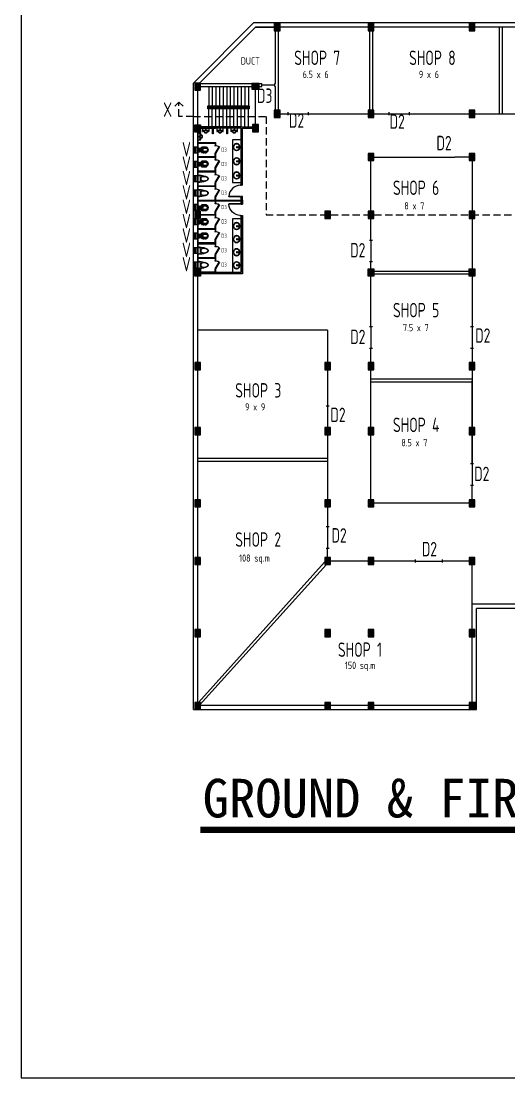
# Model space of a CAD drawing. Header units: millimetres. Extents: x 0 to 371, y 0 to 131.
# Drawn here: x 0 to 33.8, y 0 to 73.2 of the extents above; entities that cross this region are included whole.
import ezdxf

# ---------------------------------------------------------------- set-up
doc = ezdxf.new("R2010")
doc.units = ezdxf.units.MM
doc.linetypes.add('DASHDOT2', pattern=[0.5, 0.25, -0.125, 0, -0.125])
doc.linetypes.add('DASHED2', pattern=[0.375, 0.25, -0.125])
for name, color, linetype in [('COL_FILL', 8, 'Continuous'), ('COLUMN', 7, 'Continuous'), ('DOORS', 2, 'Continuous'), ('SANITARY', 151, 'Continuous'), ('STAIR', 2, 'Continuous'), ('WALL', 7, 'Continuous'), ('WINDOW', 2, 'Continuous'), ('YQ_TITLE', 6, 'Continuous')]:
    doc.layers.add(name, color=color, linetype=linetype)
doc.styles.add('YQ_DIM', font='SUPEROS.SHX', dxfattribs={"width": 0.8, "bigfont": 'HZDX.SHX'})
doc.styles.add('YQ_TEXT', font='SUPEROS.SHX', dxfattribs={"width": 0.8, "bigfont": 'HZDX.SHX'})
doc.styles.add('YQ_TITLE', font='')
doc.styles.get('YQ_TITLE').set_extended_font_data('SimHei')

# ---------------------------------------------------------------- blocks, each defined once
blk = doc.blocks.new('yq_matong_01')
for p, q in [((0, 201), (0, -201)), ((20, 221), (139, 221)), ((216, 91), (238, 91)), ((216, 61), (238, 61)), ((223, 61), (223, -61)), ((238, 104), (238, -104)), ((252, 138), (252, 114)), ((20, -221), (139, -221)), ((97, -221), (97, -226)), ((97, -226), (132, -226)), ((132, -221), (132, -226)), ((216, -61), (238, -61)), ((216, -91), (238, -91)), ((252, -114), (252, -138))]:
    blk.add_line(p, q)
for centre, radius, start, end in [((55, 202), 54.8, 117.32201, 181.89921), ((20, 201), 20, 90, 180), ((64, -1165), 1417, 71.40679, 91.38565), ((139, 201), 20, 2.30634, 90), ((217, 161), 83.2, 95.49628, 139.93242), ((-4840, 0), 5003, 357.69366, 2.30634), ((216, 76), 15, 90, 270), ((357, -47), 193, 123.27785, 128.13838), ((407, -123), 283, 105.20877, 123.27785), ((407, -123), 303, 105.20877, 120.56985), ((439, -242), 427, 74.79123, 105.20877), ((439, -242), 407, 74.79123, 105.20877), ((471, -123), 283, 56.72215, 74.79123), ((471, -123), 303, 56.72215, 74.79123), ((521, -47), 193, 32.25649, 56.72215), ((521, -47), 213, 32.25649, 56.72215), ((596, 0), 104, 360, 32.25649), ((596, 0), 124, 360, 32.25649), ((51, -204), 51.4, 175.68696, 245.09182), ((20, -201), 20, 180, 270), ((64, 1165), 1417, 268.61435, 271.20362), ((157, -247), 63.1, 159.68336, 188.49388), ((114, -226), 37, 237.52867, 304.27722), ((72, -247), 63.1, 352.09441, 20.31664), ((64, 1165), 1417, 272.89667, 288.59321), ((139, -201), 20, 270, 357.69366), ((217, -161), 83.2, 220.06758, 264.50372), ((216, -76), 15, 90, 270), ((357, 47), 193, 231.86162, 236.72215), ((407, 123), 283, 236.72215, 254.79123), ((407, 123), 303, 239.43015, 254.79123), ((439, 242), 427, 254.79123, 285.20877), ((439, 242), 407, 254.79123, 285.20877), ((471, 123), 283, 285.20877, 303.27785), ((471, 123), 303, 285.20877, 303.27785), ((521, 47), 193, 303.27785, 327.74351), ((521, 47), 213, 303.27785, 327.74351), ((596, 0), 104, 327.74351, 360), ((596, 0), 124, 327.74351, 360)]:
    blk.add_arc(centre, radius, start, end)
blk = doc.blocks.new('yq_ctool_01')
blk.add_lwpolyline([(516, 177, 0.087396), (30, 251, 0.289473), (0, 201), (0, -201, 0.312446), (30, -251, 0.011298), (94, -251, 0.022445), (94, -257, 0.29977), (135, -256, 0.02582), (135, -250, 0.068596), (516, -177, 0.021224), (551, -169, 0.079005), (638, -130, 0.107159), (701, -66, 0.141682), (720, 0, 0.141682), (701, 66, 0.107159), (638, 130, 0.079005), (551, 169, 0.021224)], format="xyb", close=True)
blk.add_blockref('yq_matong_01', (0, 0))
blk = doc.blocks.new('yq_wcdoor_01')
for p, q in [((-0.43, 0.03), (-0.5, 0.03)), ((-0.45, 0), (-0.43, 0)), ((-0.45, -0.03), (-0.45, 0)), ((-0.43, 0), (-0.43, 0.03)), ((0.43, 0), (0.43, 0.03)), ((0.43, 0.03), (0.5, 0.03)), ((0.43, 0), (0.45, 0)), ((0.45, -0.03), (0.45, 0)), ((-0.45, -0.03), (-0.5, -0.03)), ((-0.43, 0), (-0.45, -0.03)), ((0.33, -0.48), (-0.45, -0.03)), ((-0.43, 0), (0.34, -0.45)), ((0.33, -0.48), (0.34, -0.45)), ((0.5, -0.03), (0.45, -0.03))]:
    blk.add_line(p, q)
blk.add_lwpolyline([(0.34, -0.45, 0.121959), (0.45, -0.03)], format="xyb")
blk = doc.blocks.new('DR_D01')
for p, q in [((-0.45, 0.93), (-0.42, 0.93)), ((-0.45, 0.03), (-0.45, 0.93)), ((-0.42, 0.03), (-0.42, 0.93)), ((-0.5, 0.03), (-0.42, 0.03)), ((-0.5, 0.03), (-0.5, -0.03)), ((-0.45, 0.03), (-0.45, 0)), ((-0.45, 0), (-0.435, 0)), ((-0.435, 0), (-0.435, -0.03)), ((0.435, 0), (0.435, -0.03)), ((0.45, 0), (0.435, 0)), ((0.45, 0.03), (0.45, 0)), ((0.5, 0.03), (0.45, 0.03)), ((0.5, -0.03), (0.5, 0.03)), ((-0.435, -0.03), (-0.5, -0.03)), ((0.435, -0.03), (0.5, -0.03))]:
    blk.add_line(p, q)
blk.add_arc((-0.46, 0.021), 0.91, 0.59152, 87.46644)
blk = doc.blocks.new('yq_urinal_01')
blk.add_lwpolyline([(325, -67), (247, -119), (202, -154, 0.464791), (204, -185), (210, -185, -0.414214), (220, -195), (220, -215, -0.414214), (210, -225), (0, -225), (0, 225), (210, 225, -0.414214), (220, 215), (220, 195, -0.414214), (210, 185), (204, 185, 0.464791), (202, 154), (247, 119), (325, 67, -0.253068), (330, 59), (330, 0), (330, -59)], format="xyb", close=True)
for points in [[(0, 10), (59, 10)], [(45, 0), (103, 0)], [(74, -22), (74, 22)], [(89, 10), (110, 10)], [(110, -10), (110, 10)], [(110, 4), (117, 4)], [(117, 10), (121, 10)], [(117, 4), (117, 10)], [(121, -10), (121, 10)], [(150, -165), (150, 165)], [(170, 185), (204, 185)], [(0, -10), (59, -10)], [(89, -10), (110, -10)], [(110, -4), (117, -4)], [(117, -4), (117, -10)], [(117, -10), (121, -10)], [(170, -185), (204, -185)]]:
    blk.add_lwpolyline(points)
for points in [[(170, 185, 0.414214), (150, 165, 0.414214)], [(150, -126), (263, -62), (302, -55, 0.357383), (310, -45), (310, 0), (310, 45, 0.357383), (302, 55), (263, 62), (150, 126)], [(150, -25, 0.623567), (150, 25, 0.623567)], [(150, -13, 0.433978), (150, 13, 0.433978)], [(150, -165, 0.414214), (170, -185, 0.414214)]]:
    blk.add_lwpolyline(points, format="xyb")
for radius in [18.3, 7.07]:
    blk.add_circle((74, 0), radius)
blk = doc.blocks.new('yq_sink_01')
for p, q in [((183, 24), (20, 24)), ((20, 24), (20, -24)), ((183, 24), (183, -24)), ((183, -24), (20, -24))]:
    blk.add_line(p, q)
at = {"linetype": 'DASHDOT2'}
for p, q in [((131, 97), (26, 97)), ((69, 24), (69, 158)), ((236, 48), (236, -48)), ((278, 0), (26, 0)), ((131, -97), (26, -97)), ((69, -24), (69, -158))]:
    blk.add_line(p, q, dxfattribs=at)
for centre, radius in [((69, 95), 33.5), ((69, 95), 23.9), ((236, 1), 23.9), ((69, -95), 33.5), ((69, -95), 23.9)]:
    blk.add_circle(centre, radius)
for centre, radius, start, end in [((366, 1), 326, 167.86118, 192.49263), ((312, 19), 269, 140.95411, 156.02098), ((366, 1), 296, 168.09162, 192.40027), ((312, 19), 239, 140.95411, 155.66772), ((277, 47), 224, 117.05223, 140.95411), ((277, 47), 195, 117.05223, 140.95411), ((255, 91), 176, 62.94777, 117.05223), ((255, 91), 146, 62.94777, 117.05223), ((233, 47), 195, 39.04589, 62.94777), ((233, 47), 224, 39.04589, 62.94777), ((199, 19), 239, 18.57097, 39.04589), ((199, 19), 269, 18.57097, 39.04589), ((145, 1), 296, 0, 18.57097), ((145, 1), 296, 341.42903, 360), ((145, 1), 326, 360, 18.57097), ((145, 1), 326, 341.42903, 360), ((312, -17), 269, 204.55072, 219.04589), ((312, -17), 239, 204.73595, 219.04589), ((277, -45), 224, 219.04589, 242.94777), ((277, -45), 195, 219.04589, 242.94777), ((255, -88), 176, 242.94777, 297.05223), ((255, -88), 146, 242.94777, 297.05223), ((233, -45), 195, 297.05223, 320.95411), ((233, -45), 224, 297.05223, 320.95411), ((199, -17), 239, 320.95411, 341.42903), ((199, -17), 269, 320.95411, 341.42903)]:
    blk.add_arc(centre, radius, start, end)
blk = doc.blocks.new('squat-02')
at = {"linetype": 'Continuous'}
for p, q in [((45, 16), (41, 13)), ((41, 13), (41, -11)), ((48, 16), (45, 16)), ((48, -15), (48, 16)), ((74, 11), (48, 11)), ((185, 11), (111, 11)), ((45, -15), (41, -11)), ((48, -15), (45, -15)), ((74, -10), (48, -10)), ((86, -24), (81, -115)), ((100, -24), (105, -115)), ((185, -10), (111, -10))]:
    blk.add_line(p, q, dxfattribs=at)
for p, q in [((48, 11), (43, 11)), ((65, 119), (65, 165)), ((119, 119), (119, 165)), ((352, -44), (352, 45)), ((48, -10), (43, -10)), ((394, -1), (310, -1))]:
    blk.add_line(p, q)
for points in [[(60, 135), (60, 149), (0, 149), (0, 135)], [(100, 25), (100, 119), (84, 119), (84, 25)], [(202, -39), (202, 40), (185, 40), (185, -39)]]:
    blk.add_lwpolyline(points, close=True, dxfattribs=at)
for points in [[(124, 124), (124, 160, 0.414214), (119, 165), (65, 165, 0.414214), (60, 160), (60, 124, 0.414214), (65, 119), (119, 119, 0.414214)], [(595, -212, -0.060317), (658, -138, 0.237937), (728, 1, 0.237937), (657, 140, -0.060317), (595, 214, 0.252396), (591, 216), (321, 216, 0.25049), (317, 214, -0.174085), (206, 131, 0.330997), (202, 126), (202, -125, 0.330997), (206, -130, -0.174085), (317, -212, 0.309789), (322, -214), (591, -214)], [(552, 119), (323, 119, 0.414239), (258, 54), (258, -52, 0.414256), (323, -117), (558, -117, 0.999885)]]:
    blk.add_lwpolyline(points, format="xyb", close=True, dxfattribs=at)
for points in [[(106, 18), (106, 25), (80, 25), (80, 18)], [(106, -16), (106, -24), (80, -24), (80, -17)]]:
    blk.add_lwpolyline(points, dxfattribs=at)
for points in [[(398, 203), (398, 132, -0.414214), (393, 127), (393, 127, -0.414214), (388, 132), (388, 203, -0.414214), (393, 208), (393, 208, -0.414214)], [(388, 203, -0.414214), (393, 208), (393, 208, -0.414214), (398, 203), (398, 132, -0.414214), (393, 127), (393, 127, -0.414214), (388, 132)], [(418, 203), (418, 132, -0.414214), (413, 127), (413, 127, -0.414214), (408, 132), (408, 203, -0.414214), (413, 208), (413, 208, -0.414214)], [(438, 203), (438, 132, -0.414214), (433, 127), (433, 127, -0.414214), (428, 132), (428, 203, -0.414214), (433, 208), (433, 208, -0.414214)], [(458, 203), (458, 132, -0.414214), (453, 127), (453, 127, -0.414214), (448, 132), (448, 203, -0.414214), (453, 208), (453, 208, -0.414214)], [(478, 203), (478, 132, -0.414214), (473, 127), (473, 127, -0.414214), (468, 132), (468, 203, -0.414214), (473, 208), (473, 208, -0.414214)], [(498, 203), (498, 132, -0.414214), (493, 127), (493, 127, -0.414214), (488, 132), (488, 203, -0.414214), (493, 208), (493, 208, -0.414214)], [(518, 203), (518, 132, -0.414214), (513, 127), (513, 127, -0.414214), (508, 132), (508, 203, -0.414214), (513, 208), (513, 208, -0.414214)], [(538, 203), (538, 132, -0.414214), (533, 127), (533, 127, -0.414214), (528, 132), (528, 203, -0.414214), (533, 208), (533, 208, -0.414214)], [(558, 203), (558, 132, -0.414214), (553, 127), (553, 127, -0.414214), (548, 132), (548, 203, -0.414214), (553, 208), (553, 208, -0.414214)], [(578, 203), (578, 132, -0.414214), (573, 127), (573, 127, -0.414214), (568, 132), (568, 203, -0.414214), (573, 208), (573, 208, -0.414214)], [(398, -201), (398, -130, 0.414214), (393, -125), (393, -125, 0.414214), (388, -130), (388, -201, 0.414214), (393, -206), (393, -206, 0.414214)], [(418, -201), (418, -130, 0.414214), (413, -125), (413, -125, 0.414214), (408, -130), (408, -201, 0.414214), (413, -206), (413, -206, 0.414214)], [(438, -201), (438, -130, 0.414214), (433, -125), (433, -125, 0.414214), (428, -130), (428, -201, 0.414214), (433, -206), (433, -206, 0.414214)], [(458, -201), (458, -130, 0.414214), (453, -125), (453, -125, 0.414214), (448, -130), (448, -201, 0.414214), (453, -206), (453, -206, 0.414214)], [(478, -201), (478, -130, 0.414214), (473, -125), (473, -125, 0.414214), (468, -130), (468, -201, 0.414214), (473, -206), (473, -206, 0.414214)], [(498, -201), (498, -130, 0.414214), (493, -125), (493, -125, 0.414214), (488, -130), (488, -201, 0.414214), (493, -206), (493, -206, 0.414214)], [(518, -201), (518, -130, 0.414214), (513, -125), (513, -125, 0.414214), (508, -130), (508, -201, 0.414214), (513, -206), (513, -206, 0.414214)], [(538, -201), (538, -130, 0.414214), (533, -125), (533, -125, 0.414214), (528, -130), (528, -201, 0.414214), (533, -206), (533, -206, 0.414214)], [(558, -201), (558, -130, 0.414214), (553, -125), (553, -125, 0.414214), (548, -130), (548, -201, 0.414214), (553, -206), (553, -206, 0.414214)], [(578, -201), (578, -130, 0.414214), (573, -125), (573, -125, 0.414214), (568, -130), (568, -201, 0.414214), (573, -206), (573, -206, 0.414214)]]:
    blk.add_lwpolyline(points, format="xyb", close=True)
blk.add_circle((93, 1), 21.5, dxfattribs=at)
blk.add_circle((352, -1), 33.1)
for centre, start, end in [((62, 1), 151.04777, 209.01782), ((62, 21), 200.62006, 209.01782), ((62, -20), 151.04777, 159.44553)]:
    blk.add_arc(centre, 21.1, start, end)
blk.add_arc((93, -114), 12.3, 183.52457, 356.54101, dxfattribs=at)
blk = doc.blocks.new('yq_matong_06')
blk.add_lwpolyline([(202, 39), (185, 39), (185, 10), (111, 10, 0.101622), (106, 17), (106, 24), (100, 24), (100, 119), (119, 119, 0.414214), (124, 124), (124, 159, 0.414214), (119, 164), (65, 164, 0.414214), (60, 159), (60, 148), (0, 148), (0, 135), (60, 135), (60, 124, 0.414214), (65, 119), (84, 119), (84, 24), (80, 24), (80, 17, 0.110094), (74, 10), (48, 10), (48, 15), (45, 15), (41, 12), (41, -12), (45, -15), (48, -15), (48, -10), (74, -10, 0.110094), (80, -17), (80, -24), (86, -24), (81, -115, 0.940841), (105, -115), (100, -24), (106, -24), (106, -17, 0.101622), (111, -10), (185, -10), (185, -39), (202, -39), (202, -126, 0.330997), (206, -130, -0.174085), (317, -213, 0.309789), (322, -215), (591, -215, 0.252404), (595, -212, -0.060317), (658, -139, 0.237937), (728, 0, 0.237937), (657, 140, -0.060317), (595, 213, 0.252396), (591, 215), (321, 215, 0.25049), (317, 213, -0.174085), (206, 131, 0.330997), (202, 126)], format="xyb", close=True)
blk.add_blockref('squat-02', (0, -1))
blk = doc.blocks.new('yq_ctool_06')
blk.add_lwpolyline([(202, 39), (185, 39), (185, 10), (111, 10, 0.101622), (106, 17), (106, 24), (100, 24), (100, 119), (119, 119, 0.414214), (124, 124), (124, 159, 0.414214), (119, 164), (65, 164, 0.414214), (60, 159), (60, 148), (0, 148), (0, 135), (60, 135), (60, 124, 0.414214), (65, 119), (84, 119), (84, 24), (80, 24), (80, 17, 0.110094), (74, 10), (48, 10), (48, 15), (45, 15), (41, 12), (41, -12), (45, -15), (48, -15), (48, -10), (74, -10, 0.110094), (80, -17), (80, -24), (86, -24), (81, -115, 0.940841), (105, -115), (100, -24), (106, -24), (106, -17, 0.101622), (111, -10), (185, -10), (185, -39), (202, -39), (202, -126, 0.330997), (206, -130, -0.174085), (317, -213, 0.309789), (322, -215), (591, -215, 0.252404), (595, -212, -0.060317), (658, -139, 0.237937), (728, 0, 0.237937), (657, 140, -0.060317), (595, 213, 0.252396), (591, 215), (321, 215, 0.25049), (317, 213, -0.174085), (206, 131, 0.330997), (202, 126)], format="xyb", close=True)
blk.add_blockref('yq_matong_06', (0, 0))

msp = doc.modelspace()

# ---------------------------------------------------------------- hatches: boundary and pattern name
at = {"layer": 'COL_FILL'}
h = msp.add_hatch(color=256, dxfattribs=at)
h.dxf.hatch_style = 1
h.paths.add_polyline_path([(17.9283, 73.0702), (17.5283, 73.0702), (17.5283, 72.5702), (17.9283, 72.5702)])
h = msp.add_hatch(color=256, dxfattribs=at)
h.dxf.hatch_style = 1
h.paths.add_polyline_path([(24.4273, 73.0702), (24.0273, 73.0702), (24.0273, 72.5702), (24.4273, 72.5702)])
h = msp.add_hatch(color=256, dxfattribs=at)
h.dxf.hatch_style = 1
h.paths.add_polyline_path([(31.0273, 72.5702), (31.4273, 72.5702), (31.4273, 73.0702), (31.0273, 73.0702)])
h = msp.add_hatch(color=256, dxfattribs=at)
h.dxf.hatch_style = 1
h.paths.add_polyline_path([(12.0273, 68.4445), (12.4273, 68.4445), (12.4273, 68.9445), (12.0273, 68.9445)])
h = msp.add_hatch(color=256, dxfattribs=at)
h.dxf.hatch_style = 1
h.paths.add_polyline_path([(15.9773, 68.5202), (16.4773, 68.5202), (16.4773, 68.9202), (15.9773, 68.9202)])
h = msp.add_hatch(color=256, dxfattribs=at)
h.dxf.hatch_style = 1
h.paths.add_polyline_path([(17.9283, 67.0702), (17.5283, 67.0702), (17.5283, 66.5702), (17.9283, 66.5702)])
h = msp.add_hatch(color=256, dxfattribs=at)
h.dxf.hatch_style = 1
h.paths.add_polyline_path([(24.4273, 67.0702), (24.0273, 67.0702), (24.0273, 66.5702), (24.4273, 66.5702)])
h = msp.add_hatch(color=256, dxfattribs=at)
h.dxf.hatch_style = 1
h.paths.add_polyline_path([(31.0273, 66.5702), (31.4273, 66.5702), (31.4273, 67.0702), (31.0273, 67.0702)])
h = msp.add_hatch(color=256, dxfattribs=at)
h.dxf.hatch_style = 1
h.paths.add_polyline_path([(12.0273, 66.0461), (12.4273, 66.0461), (12.4273, 65.5461), (12.0273, 65.5461)])
h = msp.add_hatch(color=256, dxfattribs=at)
h.dxf.hatch_style = 1
h.paths.add_polyline_path([(16.0273, 65.5702), (16.4273, 65.5702), (16.4273, 66.0702), (16.0273, 66.0702)])
h = msp.add_hatch(color=256, dxfattribs=at)
h.dxf.hatch_style = 1
h.paths.add_polyline_path([(24.4273, 64.0702), (24.0273, 64.0702), (24.0273, 63.5702), (24.4273, 63.5702)])
h = msp.add_hatch(color=256, dxfattribs=at)
h.dxf.hatch_style = 1
h.paths.add_polyline_path([(31.0273, 63.5702), (31.4273, 63.5702), (31.4273, 64.0702), (31.0273, 64.0702)])
h = msp.add_hatch(color=256, dxfattribs=at)
h.dxf.hatch_style = 1
h.paths.add_polyline_path([(12.0273, 59.5702), (12.4273, 59.5702), (12.4273, 60.0702), (12.0273, 60.0702)])
h = msp.add_hatch(color=256, dxfattribs=at)
h.dxf.hatch_style = 1
h.paths.add_polyline_path([(21.0273, 59.5702), (21.4273, 59.5702), (21.4273, 60.0702), (21.0273, 60.0702)])
h = msp.add_hatch(color=256, dxfattribs=at)
h.dxf.hatch_style = 1
h.paths.add_polyline_path([(24.0273, 59.5702), (24.4273, 59.5702), (24.4273, 60.0702), (24.0273, 60.0702)])
h = msp.add_hatch(color=256, dxfattribs=at)
h.dxf.hatch_style = 1
h.paths.add_polyline_path([(31.0273, 59.5702), (31.4273, 59.5702), (31.4273, 60.0702), (31.0273, 60.0702)])
h = msp.add_hatch(color=256, dxfattribs=at)
h.dxf.hatch_style = 1
h.paths.add_polyline_path([(12.0273, 56.0702), (12.4273, 56.0702), (12.4273, 55.5702), (12.0273, 55.5702)])
h = msp.add_hatch(color=256, dxfattribs=at)
h.dxf.hatch_style = 1
h.paths.add_polyline_path([(24.0273, 56.0702), (24.4273, 56.0702), (24.4273, 55.5702), (24.0273, 55.5702)])
h = msp.add_hatch(color=256, dxfattribs=at)
h.dxf.hatch_style = 1
h.paths.add_polyline_path([(31.0273, 56.0702), (31.4273, 56.0702), (31.4273, 55.5702), (31.0273, 55.5702)])
h = msp.add_hatch(color=256, dxfattribs=at)
h.dxf.hatch_style = 1
h.paths.add_polyline_path([(12.0273, 49.0702), (12.4273, 49.0702), (12.4273, 49.5702), (12.0273, 49.5702)])
h = msp.add_hatch(color=256, dxfattribs=at)
h.dxf.hatch_style = 1
h.paths.add_polyline_path([(21.0273, 49.0702), (21.4273, 49.0702), (21.4273, 49.5702), (21.0273, 49.5702)])
h = msp.add_hatch(color=256, dxfattribs=at)
h.dxf.hatch_style = 1
h.paths.add_polyline_path([(24.0273, 49.0702), (24.4273, 49.0702), (24.4273, 49.5702), (24.0273, 49.5702)])
h = msp.add_hatch(color=256, dxfattribs=at)
h.dxf.hatch_style = 1
h.paths.add_polyline_path([(31.0273, 49.0702), (31.4273, 49.0702), (31.4273, 49.5702), (31.0273, 49.5702)])
h = msp.add_hatch(color=256, dxfattribs=at)
h.dxf.hatch_style = 1
h.paths.add_polyline_path([(12.0273, 44.5702), (12.4273, 44.5702), (12.4273, 45.0702), (12.0273, 45.0702)])
h = msp.add_hatch(color=256, dxfattribs=at)
h.dxf.hatch_style = 1
h.paths.add_polyline_path([(21.0273, 44.5702), (21.4273, 44.5702), (21.4273, 45.0702), (21.0273, 45.0702)])
h = msp.add_hatch(color=256, dxfattribs=at)
h.dxf.hatch_style = 1
h.paths.add_polyline_path([(24.0273, 44.5702), (24.4273, 44.5702), (24.4273, 45.0702), (24.0273, 45.0702)])
h = msp.add_hatch(color=256, dxfattribs=at)
h.dxf.hatch_style = 1
h.paths.add_polyline_path([(31.0273, 44.5702), (31.4273, 44.5702), (31.4273, 45.0702), (31.0273, 45.0702)])
h = msp.add_hatch(color=256, dxfattribs=at)
h.dxf.hatch_style = 1
h.paths.add_polyline_path([(12.0273, 39.5702), (12.4273, 39.5702), (12.4273, 40.0702), (12.0273, 40.0702)])
h = msp.add_hatch(color=256, dxfattribs=at)
h.dxf.hatch_style = 1
h.paths.add_polyline_path([(21.0273, 39.5702), (21.4273, 39.5702), (21.4273, 40.0702), (21.0273, 40.0702)])
h = msp.add_hatch(color=256, dxfattribs=at)
h.dxf.hatch_style = 1
h.paths.add_polyline_path([(24.0273, 39.5702), (24.4273, 39.5702), (24.4273, 40.0702), (24.0273, 40.0702)])
h = msp.add_hatch(color=256, dxfattribs=at)
h.dxf.hatch_style = 1
h.paths.add_polyline_path([(31.0273, 39.5702), (31.4273, 39.5702), (31.4273, 40.0702), (31.0273, 40.0702)])
h = msp.add_hatch(color=256, dxfattribs=at)
h.dxf.hatch_style = 1
h.paths.add_polyline_path([(12.0273, 35.5702), (12.4273, 35.5702), (12.4273, 36.0702), (12.0273, 36.0702)])
h = msp.add_hatch(color=256, dxfattribs=at)
h.dxf.hatch_style = 1
h.paths.add_polyline_path([(21.0273, 35.5702), (21.4273, 35.5702), (21.4273, 36.0702), (21.0273, 36.0702)])
h = msp.add_hatch(color=256, dxfattribs=at)
h.dxf.hatch_style = 1
h.paths.add_polyline_path([(24.0273, 35.5702), (24.4273, 35.5702), (24.4273, 36.0702), (24.0273, 36.0702)])
h = msp.add_hatch(color=256, dxfattribs=at)
h.dxf.hatch_style = 1
h.paths.add_polyline_path([(31.0273, 35.5702), (31.4273, 35.5702), (31.4273, 36.0702), (31.0273, 36.0702)])
h = msp.add_hatch(color=256, dxfattribs=at)
h.dxf.hatch_style = 1
h.paths.add_polyline_path([(12.0273, 30.5702), (12.4273, 30.5702), (12.4273, 31.0702), (12.0273, 31.0702)])
h = msp.add_hatch(color=256, dxfattribs=at)
h.dxf.hatch_style = 1
h.paths.add_polyline_path([(21.0273, 30.5702), (21.4273, 30.5702), (21.4273, 31.0702), (21.0273, 31.0702)])
h = msp.add_hatch(color=256, dxfattribs=at)
h.dxf.hatch_style = 1
h.paths.add_polyline_path([(24.0273, 30.5702), (24.4273, 30.5702), (24.4273, 31.0702), (24.0273, 31.0702)])
h = msp.add_hatch(color=256, dxfattribs=at)
h.dxf.hatch_style = 1
h.paths.add_polyline_path([(31.0273, 30.5702), (31.4273, 30.5702), (31.4273, 31.0702), (31.0273, 31.0702)])
h = msp.add_hatch(color=256, dxfattribs=at)
h.dxf.hatch_style = 1
h.paths.add_polyline_path([(12.0273, 25.5202), (12.4273, 25.5202), (12.4273, 26.0202), (12.0273, 26.0202)])
h = msp.add_hatch(color=256, dxfattribs=at)
h.dxf.hatch_style = 1
h.paths.add_polyline_path([(21.0273, 25.5202), (21.4273, 25.5202), (21.4273, 26.0202), (21.0273, 26.0202)])
h = msp.add_hatch(color=256, dxfattribs=at)
h.dxf.hatch_style = 1
h.paths.add_polyline_path([(24.0273, 25.5202), (24.4273, 25.5202), (24.4273, 26.0202), (24.0273, 26.0202)])
h = msp.add_hatch(color=256, dxfattribs=at)
h.dxf.hatch_style = 1
h.paths.add_polyline_path([(31.0273, 25.5202), (31.4273, 25.5202), (31.4273, 26.0202), (31.0273, 26.0202)])
at = {"layer": 'COL_FILL', "true_color": 0x000000}
h = msp.add_hatch(color=18, dxfattribs=at)
h.dxf.hatch_style = 1
h.paths.add_polyline_path([(31.1273, 25.5202), (31.5273, 25.5202), (31.5273, 26.0202), (31.1273, 26.0202)])

# ---------------------------------------------------------------- linework, layer by layer
for p, q in [((16.1031, 73.1202), (11.9273, 68.9445)), ((16.2273, 72.8202), (12.2273, 68.8202)), ((73.3415, 73.1202), (16.1031, 73.1202)), ((73.2273, 72.8202), (16.2273, 72.8202)), ((16.2273, 72.8202), (17.7273, 72.8202)), ((33.2273, 72.8202), (24.2273, 72.8202)), ((11.9273, 25.5202), (11.9273, 68.9445)), ((12.2273, 25.8202), (12.2273, 68.8202)), ((16.2273, 65.8202), (16.2273, 68.7202)), ((10.9273, 67.6299), (10.6445, 67.347)), ((10.9273, 67.6299), (11.2102, 67.347)), ((17.7273, 66.8202), (18.4771, 66.8202)), ((18.4771, 66.9202), (18.4771, 66.7202)), ((19.8796, 66.9202), (19.8796, 66.7202)), ((19.8796, 66.8202), (24.2273, 66.8202)), ((24.2273, 66.8202), (25.4761, 66.8202)), ((24.2273, 66.8202), (25.4761, 66.8202)), ((25.4761, 66.9202), (25.4761, 66.7202)), ((26.8786, 66.9202), (26.8786, 66.7202)), ((26.8786, 66.8202), (33.2273, 66.8202)), ((26.8786, 66.8202), (33.2273, 66.8202)), ((33.2273, 66.8202), (34.3918, 66.8202)), ((15.2273, 65.9202), (12.2273, 65.9202)), ((15.2273, 65.9202), (15.3273, 65.9202)), ((15.3273, 65.9202), (16.0273, 65.9202)), ((15.2273, 65.8202), (12.2273, 65.8202)), ((12.2273, 65.8202), (12.2273, 55.8202)), ((15.2273, 61.8617), (15.2273, 65.8202)), ((15.2273, 61.8617), (15.2273, 65.8202)), ((15.3273, 65.8202), (16.2273, 65.8202)), ((15.3273, 61.8617), (15.3273, 65.8202)), ((12.2273, 64.5104), (11.9273, 64.5104)), ((12.2273, 64.0979), (11.9273, 64.0979)), ((24.2273, 58.0702), (24.2273, 63.8202)), ((24.2273, 63.8202), (28.5273, 63.8202)), ((31.0273, 63.8202), (30.0273, 63.8202)), ((31.0273, 63.8202), (31.2273, 63.8202)), ((31.2273, 63.8202), (31.2273, 52.0702)), ((12.2273, 63.5144), (11.9273, 63.5144)), ((12.2273, 63.1019), (11.9273, 63.1019)), ((15.2273, 63.3202), (15.2273, 63.3202)), ((15.2273, 63.3202), (15.2273, 63.3202)), ((15.2273, 63.3202), (15.2273, 63.3202)), ((15.2273, 63.3202), (15.2273, 63.3202)), ((12.2273, 62.5184), (11.9273, 62.5184)), ((12.2273, 62.1059), (11.9273, 62.1059)), ((12.2273, 61.5224), (11.9273, 61.5224)), ((15.3273, 61.8617), (15.2273, 61.8617)), ((12.2273, 61.1099), (11.9273, 61.1099)), ((12.2273, 60.8402), (15.2273, 60.8402)), ((15.2273, 60.8202), (15.2273, 61.0787)), ((15.2273, 60.8202), (15.2273, 61.0787)), ((15.3273, 61.0787), (15.2273, 61.0787)), ((15.2273, 60.5617), (15.2273, 60.8202)), ((15.2273, 60.8202), (15.2273, 60.5617)), ((15.3273, 60.8202), (15.3273, 61.0787)), ((15.3273, 60.8202), (15.3273, 60.5617)), ((12.2273, 60.5264), (11.9273, 60.5264)), ((12.2273, 60.1139), (11.9273, 60.1139)), ((12.2273, 60.7802), (15.2273, 60.7802)), ((15.2273, 60.5617), (15.3273, 60.5617)), ((12.2273, 59.5304), (11.9273, 59.5304)), ((15.2273, 55.8202), (15.2273, 59.7787)), ((15.2273, 59.7787), (15.2273, 58.8202)), ((15.2273, 59.7787), (15.3273, 59.7787)), ((15.2273, 59.5328), (15.2273, 55.8202)), ((15.3273, 59.7787), (15.3273, 58.8202)), ((15.3273, 59.5328), (15.3273, 55.7202)), ((12.2273, 59.1179), (11.9273, 59.1179)), ((15.2273, 58.8202), (15.2273, 55.8202)), ((12.2273, 58.5344), (11.9273, 58.5344)), ((12.2273, 58.1219), (11.9273, 58.1219)), ((24.1273, 58.0702), (24.3273, 58.0702)), ((12.2273, 57.5384), (11.9273, 57.5384)), ((12.2273, 57.1259), (11.9273, 57.1259)), ((12.2273, 56.5424), (11.9273, 56.5424)), ((24.1273, 56.5702), (24.3273, 56.5702)), ((24.2273, 56.0702), (24.2273, 56.5702)), ((12.2273, 56.1299), (11.9273, 56.1299)), ((12.2273, 55.8202), (15.2273, 55.8202)), ((12.2273, 55.8202), (13.7273, 55.8202)), ((15.2273, 55.8202), (12.2273, 55.8202)), ((12.2273, 51.8202), (12.2273, 55.8202)), ((15.3273, 55.7202), (12.2273, 55.7202)), ((24.2273, 52.0702), (24.2273, 56.0702)), ((24.2273, 52.0702), (24.2273, 55.8202)), ((24.1273, 52.0702), (24.3273, 52.0702)), ((31.1273, 52.0702), (31.3273, 52.0702)), ((21.2273, 51.8202), (12.2273, 51.8202)), ((21.2273, 51.8202), (21.2273, 46.5702)), ((24.1273, 50.5702), (24.3273, 50.5702)), ((24.2273, 49.5702), (24.2273, 50.5702)), ((31.1273, 50.5702), (31.3273, 50.5702)), ((31.2273, 50.5702), (31.2273, 49.5702)), ((24.2273, 39.8202), (24.2273, 49.5702)), ((24.2273, 48.3202), (24.2273, 49.5702)), ((31.2273, 49.5702), (31.2273, 42.5702)), ((31.2273, 42.5702), (31.2273, 48.3202)), ((21.1273, 46.5702), (21.3273, 46.5702)), ((21.1273, 45.0702), (21.3273, 45.0702)), ((21.2273, 45.0702), (21.2273, 42.8202)), ((21.2273, 42.8202), (21.2273, 38.2117)), ((31.1273, 42.5702), (31.3273, 42.5702)), ((31.1273, 41.0702), (31.3273, 41.0702)), ((31.2273, 40.0702), (31.2273, 41.0702)), ((31.2273, 39.8202), (24.2273, 39.8202)), ((31.2273, 40.0702), (31.2273, 39.8202)), ((31.2273, 39.8202), (31.2273, 40.0702)), ((21.1273, 38.2117), (21.3273, 38.2117)), ((21.1273, 36.7117), (21.3273, 36.7117)), ((21.2273, 36.0702), (21.2273, 36.7117)), ((21.2273, 36.0702), (21.2273, 35.9697)), ((21.2273, 35.9697), (21.3619, 35.8202)), ((27.2923, 35.9202), (27.2923, 35.7202)), ((29.1623, 35.9191), (29.1623, 35.7191)), ((27.2923, 35.8202), (21.3619, 35.8202)), ((31.2273, 35.8202), (29.1623, 35.8202)), ((31.2273, 32.8202), (31.2273, 35.8202)), ((31.2273, 25.8202), (31.2273, 32.8202)), ((34.2273, 32.8202), (31.2273, 32.8202)), ((31.5273, 25.5202), (31.5273, 32.5202)), ((34.2273, 32.5202), (31.5273, 32.5202)), ((12.2273, 25.8202), (31.2273, 25.8202)), ((11.9273, 25.5202), (31.5273, 25.5202))]:
    msp.add_line(p, q)
at = {"color": 2}
msp.add_line((16.6773, 68.8202), (17.5773, 68.8202), dxfattribs=at)
at = {"linetype": 'DASHED2', "ltscale": 2}
for p, q in [((10.9273, 66.6299), (10.9273, 67.6299)), ((11.9273, 66.6299), (10.9273, 66.6299)), ((11.9273, 66.6299), (16.9591, 66.6299)), ((16.9591, 66.6299), (16.9591, 59.8202)), ((16.9591, 59.8202), (38.0568, 59.8202))]:
    msp.add_line(p, q, dxfattribs=at)
for points in [[(0, 131.1813), (0, 0), (185.7297, 0), (185.7297, 131.1813)], [(0, 131.1813), (0, 0), (185.7297, 0), (185.7297, 131.1813)], [(0, 0), (0, 0), (0, 0), (0, 0)]]:
    msp.add_lwpolyline(points, close=True)
at = {"layer": 'COLUMN'}
for points in [[(17.9283, 73.0702), (17.5283, 73.0702), (17.5283, 72.5702), (17.9283, 72.5702)], [(24.4273, 73.0702), (24.0273, 73.0702), (24.0273, 72.5702), (24.4273, 72.5702)], [(31.0273, 72.5702), (31.4273, 72.5702), (31.4273, 73.0702), (31.0273, 73.0702)], [(12.0273, 68.4445), (12.4273, 68.4445), (12.4273, 68.9445), (12.0273, 68.9445)], [(15.9773, 68.5202), (16.4773, 68.5202), (16.4773, 68.9202), (15.9773, 68.9202)], [(17.9283, 67.0702), (17.5283, 67.0702), (17.5283, 66.5702), (17.9283, 66.5702)], [(24.4273, 67.0702), (24.0273, 67.0702), (24.0273, 66.5702), (24.4273, 66.5702)], [(31.0273, 66.5702), (31.4273, 66.5702), (31.4273, 67.0702), (31.0273, 67.0702)], [(12.0273, 66.0461), (12.4273, 66.0461), (12.4273, 65.5461), (12.0273, 65.5461)], [(16.0273, 65.5702), (16.4273, 65.5702), (16.4273, 66.0702), (16.0273, 66.0702)], [(24.4273, 64.0702), (24.0273, 64.0702), (24.0273, 63.5702), (24.4273, 63.5702)], [(31.0273, 63.5702), (31.4273, 63.5702), (31.4273, 64.0702), (31.0273, 64.0702)], [(12.0273, 59.5702), (12.4273, 59.5702), (12.4273, 60.0702), (12.0273, 60.0702)], [(21.0273, 59.5702), (21.4273, 59.5702), (21.4273, 60.0702), (21.0273, 60.0702)], [(24.0273, 59.5702), (24.4273, 59.5702), (24.4273, 60.0702), (24.0273, 60.0702)], [(31.0273, 59.5702), (31.4273, 59.5702), (31.4273, 60.0702), (31.0273, 60.0702)], [(12.0273, 56.0702), (12.4273, 56.0702), (12.4273, 55.5702), (12.0273, 55.5702)], [(24.0273, 56.0702), (24.4273, 56.0702), (24.4273, 55.5702), (24.0273, 55.5702)], [(31.0273, 56.0702), (31.4273, 56.0702), (31.4273, 55.5702), (31.0273, 55.5702)], [(12.0273, 49.0702), (12.4273, 49.0702), (12.4273, 49.5702), (12.0273, 49.5702)], [(21.0273, 49.0702), (21.4273, 49.0702), (21.4273, 49.5702), (21.0273, 49.5702)], [(24.0273, 49.0702), (24.4273, 49.0702), (24.4273, 49.5702), (24.0273, 49.5702)], [(31.0273, 49.0702), (31.4273, 49.0702), (31.4273, 49.5702), (31.0273, 49.5702)], [(12.0273, 44.5702), (12.4273, 44.5702), (12.4273, 45.0702), (12.0273, 45.0702)], [(21.0273, 44.5702), (21.4273, 44.5702), (21.4273, 45.0702), (21.0273, 45.0702)], [(24.0273, 44.5702), (24.4273, 44.5702), (24.4273, 45.0702), (24.0273, 45.0702)], [(31.0273, 44.5702), (31.4273, 44.5702), (31.4273, 45.0702), (31.0273, 45.0702)], [(12.0273, 39.5702), (12.4273, 39.5702), (12.4273, 40.0702), (12.0273, 40.0702)], [(21.0273, 39.5702), (21.4273, 39.5702), (21.4273, 40.0702), (21.0273, 40.0702)], [(24.0273, 39.5702), (24.4273, 39.5702), (24.4273, 40.0702), (24.0273, 40.0702)], [(31.0273, 39.5702), (31.4273, 39.5702), (31.4273, 40.0702), (31.0273, 40.0702)], [(12.0273, 35.5702), (12.4273, 35.5702), (12.4273, 36.0702), (12.0273, 36.0702)], [(21.0273, 35.5702), (21.4273, 35.5702), (21.4273, 36.0702), (21.0273, 36.0702)], [(24.0273, 35.5702), (24.4273, 35.5702), (24.4273, 36.0702), (24.0273, 36.0702)], [(31.0273, 35.5702), (31.4273, 35.5702), (31.4273, 36.0702), (31.0273, 36.0702)], [(12.0273, 30.5702), (12.4273, 30.5702), (12.4273, 31.0702), (12.0273, 31.0702)], [(21.0273, 30.5702), (21.4273, 30.5702), (21.4273, 31.0702), (21.0273, 31.0702)], [(24.0273, 30.5702), (24.4273, 30.5702), (24.4273, 31.0702), (24.0273, 31.0702)], [(31.0273, 30.5702), (31.4273, 30.5702), (31.4273, 31.0702), (31.0273, 31.0702)], [(12.0273, 25.5202), (12.4273, 25.5202), (12.4273, 26.0202), (12.0273, 26.0202)], [(21.0273, 25.5202), (21.4273, 25.5202), (21.4273, 26.0202), (21.0273, 26.0202)], [(24.0273, 25.5202), (24.4273, 25.5202), (24.4273, 26.0202), (24.0273, 26.0202)], [(31.0273, 25.5202), (31.4273, 25.5202), (31.4273, 26.0202), (31.0273, 26.0202)], [(31.1204, 25.5202), (31.5204, 25.5202), (31.5204, 26.0202), (31.1204, 26.0202)]]:
    msp.add_lwpolyline(points, close=True, dxfattribs=at)
at = {"layer": 'COLUMN', "color": 1}
for points in [[(31.0273, 72.5702), (31.4273, 72.5702), (31.4273, 73.0702), (31.0273, 73.0702)], [(31.0273, 66.5702), (31.4273, 66.5702), (31.4273, 67.0702), (31.0273, 67.0702)], [(31.0273, 63.5702), (31.4273, 63.5702), (31.4273, 64.0702), (31.0273, 64.0702)]]:
    msp.add_lwpolyline(points, close=True, dxfattribs=at)
at = {"layer": 'DOORS'}
for p, q in [((18.4771, 66.8202), (19.8796, 66.8202)), ((25.4761, 66.8202), (26.8786, 66.8202)), ((28.5273, 63.8202), (30.0273, 63.8202)), ((24.2273, 58.0702), (24.2273, 56.5702)), ((24.2273, 52.0702), (24.2273, 50.5702)), ((31.2273, 52.0702), (31.2273, 50.5702)), ((21.2273, 46.5702), (21.2273, 45.0702)), ((31.2273, 42.5702), (31.2273, 41.0702)), ((21.2273, 38.2117), (21.2273, 36.7117)), ((27.2923, 35.8202), (29.1623, 35.8202))]:
    msp.add_line(p, q, dxfattribs=at)
at = {"layer": 'SANITARY'}
for p, q in [((12.2273, 65.8202), (13.4673, 65.8202)), ((12.2273, 64.8322), (13.4673, 64.8322)), ((12.2273, 64.7922), (13.4273, 64.7922)), ((13.4273, 64.7922), (13.4273, 64.6222)), ((13.4273, 64.6222), (13.4673, 64.6222)), ((13.4673, 64.8322), (13.4673, 64.6222)), ((12.2273, 63.8522), (13.4273, 63.8522)), ((12.2273, 63.8122), (13.4273, 63.8122)), ((13.4273, 63.8522), (13.4273, 64.0222)), ((13.4273, 64.0222), (13.4673, 64.0222)), ((13.4273, 63.8122), (13.4273, 63.6422)), ((13.4673, 64.0222), (13.4673, 63.6422)), ((13.4273, 63.6422), (13.4673, 63.6422)), ((13.4273, 62.8722), (13.4273, 63.0422)), ((13.4273, 63.0422), (13.4673, 63.0422)), ((13.4673, 63.0422), (13.4673, 62.6142)), ((12.2273, 62.8722), (13.4273, 62.8722)), ((12.2273, 62.8322), (13.4673, 62.8322)), ((12.2273, 62.8322), (13.4673, 62.8322)), ((12.2273, 62.7922), (13.4273, 62.7922)), ((13.4273, 62.7922), (13.4273, 62.6142)), ((13.4273, 62.6142), (13.4673, 62.6142)), ((12.2273, 61.8362), (13.4273, 61.8362)), ((12.2273, 61.7962), (13.4273, 61.7962)), ((13.4273, 61.8362), (13.4273, 62.0142)), ((13.4273, 62.0142), (13.4673, 62.0142)), ((13.4273, 61.7962), (13.4273, 61.6182)), ((13.4273, 61.6182), (13.4673, 61.6182)), ((13.4673, 62.0142), (13.4673, 61.6182)), ((12.2273, 60.8402), (13.4273, 60.8402)), ((13.4273, 60.8402), (13.4273, 61.0182)), ((13.4273, 61.0182), (13.4673, 61.0182)), ((13.4673, 61.0182), (13.4673, 60.8402)), ((13.4273, 60.7802), (13.4273, 60.6122)), ((13.4273, 60.6122), (13.4673, 60.6122)), ((13.4673, 60.7802), (13.4673, 60.6122)), ((12.2273, 59.8442), (13.4273, 59.8442)), ((12.2273, 59.8042), (13.4273, 59.8042)), ((13.4273, 59.8442), (13.4273, 60.0122)), ((13.4273, 60.0122), (13.4673, 60.0122)), ((13.4273, 59.8042), (13.4273, 59.6362)), ((13.4273, 59.6362), (13.4673, 59.6362)), ((13.4673, 60.0122), (13.4673, 59.6362)), ((12.2273, 58.8682), (13.4273, 58.8682)), ((12.2273, 58.8282), (13.4273, 58.8282)), ((13.4273, 58.8682), (13.4273, 59.0362)), ((13.4273, 59.0362), (13.4673, 59.0362)), ((13.4273, 58.8282), (13.4273, 58.6602)), ((13.4273, 58.6602), (13.4673, 58.6602)), ((13.4673, 59.0362), (13.4673, 58.6602)), ((12.2273, 57.8922), (13.4273, 57.8922)), ((13.4273, 57.8922), (13.4273, 58.0602)), ((13.4273, 58.0602), (13.4673, 58.0602)), ((13.4673, 58.0602), (13.4653, 57.6342)), ((12.2273, 57.8522), (13.4273, 57.8522)), ((12.2273, 57.8122), (13.4273, 57.8122)), ((13.4273, 57.8122), (13.4273, 57.6342)), ((13.4273, 57.6342), (13.4673, 57.6342)), ((12.2273, 56.8562), (13.4273, 56.8562)), ((12.2273, 56.8162), (13.4273, 56.8162)), ((13.4273, 56.8562), (13.4273, 57.0342)), ((13.4273, 57.0342), (13.4673, 57.0342)), ((13.4273, 56.8162), (13.4273, 56.6382)), ((13.4273, 56.6382), (13.4673, 56.6382)), ((13.4673, 57.0342), (13.4673, 56.6382)), ((12.2273, 55.8602), (13.4273, 55.8602)), ((12.2273, 55.8202), (12.4273, 55.8202)), ((13.4273, 55.8602), (13.4273, 56.0382)), ((13.4273, 56.0382), (13.4673, 56.0382)), ((13.4673, 56.0382), (13.4673, 55.8202))]:
    msp.add_line(p, q, dxfattribs=at)
for points in [[(13.2989, 65.8202), (13.2989, 65.4202), (13.2589, 65.4202), (13.2589, 65.8202)], [(14.2831, 65.8202), (14.2831, 65.4202), (14.2431, 65.4202), (14.2431, 65.8202)], [(15.2273, 65.0088), (14.6273, 65.0088), (14.6273, 62.0442), (15.2273, 62.0442)], [(15.2273, 59.5328), (14.6273, 59.5328), (14.6273, 55.8202)]]:
    msp.add_lwpolyline(points, dxfattribs=at)
at = {"layer": 'STAIR'}
for p, q in [((12.9874, 68.7202), (12.9874, 67.3702)), ((13.2374, 68.7202), (13.2374, 67.3702)), ((13.4874, 68.7202), (13.4874, 67.3702)), ((13.7374, 68.7202), (13.7374, 67.3702)), ((13.9874, 68.7202), (13.9874, 67.3702)), ((14.2374, 68.7202), (14.2374, 67.3702)), ((14.4874, 68.7202), (14.4874, 67.3702)), ((14.7374, 68.7202), (14.7374, 67.3702)), ((14.9874, 68.7202), (14.9874, 67.3702)), ((15.2374, 68.7202), (15.2374, 67.3702)), ((15.4874, 68.7202), (15.4874, 67.3702)), ((15.7374, 68.7202), (15.7374, 67.3702)), ((12.9874, 65.9202), (12.9874, 67.1702)), ((13.2374, 65.9202), (13.2374, 67.1702)), ((13.4874, 65.9202), (13.4874, 67.1702)), ((13.7374, 65.9202), (13.7374, 67.1702)), ((13.9874, 65.9202), (13.9874, 67.1702)), ((14.2374, 65.9202), (14.2374, 67.1702)), ((14.4874, 65.9202), (14.4874, 67.1702)), ((14.7374, 65.9202), (14.7374, 67.1702)), ((14.9874, 65.9202), (14.9874, 67.1702)), ((15.2374, 65.9202), (15.2374, 67.1702)), ((15.4874, 65.9202), (15.4874, 67.1702)), ((15.7374, 65.9202), (15.7374, 67.1702))]:
    msp.add_line(p, q, dxfattribs=at)
for points in [[(15.7874, 67.3702), (15.7874, 67.1702), (12.9374, 67.1702), (12.9374, 67.3702)], [(15.7374, 67.3202), (15.7374, 67.2202), (12.9874, 67.2202), (12.9874, 67.3202)]]:
    msp.add_lwpolyline(points, close=True, dxfattribs=at)
at = {"layer": 'WALL'}
for p, q in [((17.6273, 68.9202), (17.6273, 72.5702)), ((17.8273, 67.0702), (17.8273, 72.5702)), ((24.1273, 72.6202), (24.1273, 66.8202)), ((24.3273, 72.8202), (24.3273, 66.8202)), ((33.1273, 66.8202), (33.1273, 72.8202)), ((33.3273, 66.8202), (33.3273, 72.8202)), ((12.3273, 68.9202), (15.9773, 68.9202)), ((16.4773, 68.9202), (16.6773, 68.9202)), ((16.6773, 68.7202), (16.6773, 68.9202)), ((17.5773, 68.9202), (17.6273, 68.9202)), ((17.5773, 68.7202), (17.5773, 68.9202)), ((12.3273, 68.7202), (15.9773, 68.7202)), ((16.4773, 68.7202), (16.6773, 68.7202)), ((17.5773, 68.7202), (17.6273, 68.7202)), ((17.6273, 67.0702), (17.6273, 68.7202)), ((12.0273, 64.0979), (12.0273, 64.5104)), ((12.1273, 64.0979), (12.1273, 64.5104)), ((12.0273, 63.1019), (12.0273, 63.5144)), ((12.1273, 63.1019), (12.1273, 63.5144)), ((12.0273, 62.1059), (12.0273, 62.5184)), ((12.1273, 62.1059), (12.1273, 62.5184)), ((12.0273, 61.1099), (12.0273, 61.5224)), ((12.1273, 61.1099), (12.1273, 61.5224)), ((12.0273, 60.1139), (12.0273, 60.5264)), ((12.1273, 60.1139), (12.1273, 60.5264)), ((12.0273, 59.1179), (12.0273, 59.5304)), ((12.1273, 59.1179), (12.1273, 59.5304)), ((12.0273, 58.1219), (12.0273, 58.5344)), ((12.1273, 58.1219), (12.1273, 58.5344)), ((12.0273, 57.1259), (12.0273, 57.5384)), ((12.1273, 57.1259), (12.1273, 57.5384)), ((12.0273, 56.1299), (12.0273, 56.5424)), ((12.1273, 56.1299), (12.1273, 56.5424)), ((24.2273, 55.9202), (31.2273, 55.9202)), ((24.2273, 55.7202), (31.2273, 55.7202)), ((31.2273, 48.4202), (24.2273, 48.4202)), ((31.2273, 48.2202), (24.2273, 48.2202)), ((21.2273, 42.9202), (12.2273, 42.9202)), ((21.2273, 42.7202), (12.2273, 42.7202)), ((21.2273, 35.9697), (12.2728, 26.0202)), ((21.3619, 35.8202), (12.3619, 25.8202))]:
    msp.add_line(p, q, dxfattribs=at)
at = {"layer": 'YQ_TITLE', "const_width": 0.4283}
msp.add_lwpolyline([(12.4078, 17.1932), (75.0903, 17.1932)], dxfattribs=at)

# ---------------------------------------------------------------- block references
at = {"layer": 'SANITARY'}
for name, p, xscale, yscale, zscale, rotation in [('yq_urinal_01', (12.2273, 65.2404), -0.001, 0.001, 0.001, 180), ('yq_urinal_01', (12.7868, 65.8202), -0.001, 0.001, 0.001, 90), ('yq_urinal_01', (13.771, 65.8202), -0.001, 0.001, 0.001, 90), ('yq_urinal_01', (14.7552, 65.8202), -0.001, 0.001, 0.001, 90), ('yq_ctool_06', (12.2273, 64.3222), -0.001, 0.001, 0.001, 180), ('yq_wcdoor_01', (13.4473, 64.3222), -0.6, -0.6, 0.6, 270.000000000006), ('yq_ctool_06', (12.2273, 63.3422), -0.001, 0.001, 0.001, 180), ('yq_wcdoor_01', (13.4473, 63.3422), -0.6, -0.6, 0.6, 270.000000000006), ('yq_ctool_01', (12.2273, 62.3142), -0.001, 0.001, 0.001, 180), ('yq_wcdoor_01', (13.4473, 62.3142), -0.6, -0.6, 0.6, 270.000000000006), ('yq_ctool_01', (12.2273, 61.3182), -0.001, 0.001, 0.001, 180), ('yq_wcdoor_01', (13.4473, 61.3182), -0.6, -0.6, 0.6, 270.000000000006), ('yq_ctool_06', (12.2273, 60.3122), -0.001, 0.001, 0.001, 180), ('yq_wcdoor_01', (13.4473, 60.3122), -0.6, -0.6, 0.6, 270.000000000006), ('yq_ctool_06', (12.2273, 59.3362), -0.001, 0.001, 0.001, 180), ('yq_wcdoor_01', (13.4473, 59.3362), -0.6, -0.6, 0.6, 270.000000000006), ('yq_wcdoor_01', (13.4473, 58.3602), -0.6, -0.6, 0.6, 270.000000000006), ('yq_ctool_06', (12.2273, 58.3602), -0.001, 0.001, 0.001, 180), ('yq_ctool_01', (12.2273, 57.3342), -0.001, 0.001, 0.001, 180), ('yq_wcdoor_01', (13.4473, 57.3342), -0.6, -0.6, 0.6, 270.000000000006), ('yq_ctool_01', (12.2273, 56.3382), -0.001, 0.001, 0.001, 180), ('yq_wcdoor_01', (13.4473, 56.3382), -0.6, -0.6, 0.6, 270.000000000006)]:
    msp.add_blockref(name, p, dxfattribs=dict(at, xscale=xscale, yscale=yscale, zscale=zscale, rotation=rotation))
at = {"layer": 'SANITARY', "xscale": -0.001, "yscale": 0.001, "zscale": 0.001}
for p in [(15.1773, 64.5088), (15.1773, 63.5265), (15.1773, 62.5442), (15.1773, 59.0328), (15.1773, 58.1286), (15.1773, 57.2244), (15.1773, 56.3202)]:
    msp.add_blockref('yq_sink_01', p, dxfattribs=at)
at = {"layer": 'WINDOW', "xscale": -0.9, "zscale": 0.9}
for p, yscale, rotation in [((15.2273, 61.4702), -0.9, 270), ((15.2273, 60.1702), 0.9, 90)]:
    msp.add_blockref('DR_D01', p, dxfattribs=dict(at, yscale=yscale, rotation=rotation))

# ---------------------------------------------------------------- texts
at = {"color": 250, "width": 0.8}
for s, height, style, p in [('SHOP 7', 1, 'YQ_TEXT', (18.9101, 70.1981)), ('SHOP 8', 1, 'YQ_TEXT', (26.8681, 70.1981)), ('DUCT', 0.5, 'YQ_TEXT', (15.2121, 70.2298)), ('6.5 x 6 ', 0.5, 'YQ_TEXT', (19.494, 69.2976)), ('9 x 6 ', 0.5, 'YQ_TEXT', (27.5469, 69.2976)), ('D3', 1, 'YQ_DIM', (16.335, 67.57)), ('X', 1, 'YQ_DIM', (9.8362, 66.6073)), ('D2', 1, 'YQ_DIM', (18.5479, 65.849)), ('D2', 1, 'YQ_DIM', (25.5167, 65.7757)), ('D2', 1, 'YQ_DIM', (28.7621, 64.2908)), ('V', 1, 'YQ_DIM', (11.1412, 63.8605)), ('D3', 0.27971, 'YQ_DIM', (13.868, 64.1925)), ('V', 1, 'YQ_DIM', (11.1412, 62.8645)), ('D3', 0.27971, 'YQ_DIM', (13.868, 63.1965)), ('V', 1, 'YQ_DIM', (11.1412, 61.8685)), ('D3', 0.27971, 'YQ_DIM', (13.868, 62.2005)), ('V', 1, 'YQ_DIM', (11.1412, 60.8725)), ('SHOP 6', 1, 'YQ_TEXT', (25.7501, 61.1924)), ('V', 1, 'YQ_DIM', (11.1412, 59.8765)), ('D3', 0.27971, 'YQ_DIM', (13.868, 61.2045)), ('D3', 0.27971, 'YQ_DIM', (13.868, 60.2085)), ('8 x 7 ', 0.5, 'YQ_TEXT', (26.5392, 60.1884)), ('V', 1, 'YQ_DIM', (11.1412, 58.8805)), ('D3', 0.27971, 'YQ_DIM', (13.868, 59.2125)), ('V', 1, 'YQ_DIM', (11.1412, 57.8845)), ('V', 1, 'YQ_DIM', (11.1412, 56.8885)), ('D3', 0.27971, 'YQ_DIM', (13.868, 58.2214)), ('D2', 1, 'YQ_DIM', (22.7841, 56.8605)), ('D3', 0.27971, 'YQ_DIM', (13.868, 57.2205)), ('V', 1, 'YQ_DIM', (11.1412, 55.8925)), ('D3', 0.27971, 'YQ_DIM', (13.868, 56.2245)), ('SHOP 5', 1, 'YQ_TEXT', (25.7501, 52.7109)), ('7.5 x 7 ', 0.5, 'YQ_TEXT', (26.4461, 51.7487)), ('D2', 1, 'YQ_DIM', (22.7899, 50.8525)), ('D2', 1, 'YQ_DIM', (31.443, 50.9455)), ('SHOP 3', 1, 'YQ_TEXT', (14.8251, 47.15)), ('9 x 9 ', 0.5, 'YQ_TEXT', (15.5079, 46.2528)), ('D2', 1, 'YQ_DIM', (21.4178, 45.4514)), ('SHOP 4', 1, 'YQ_TEXT', (25.7501, 44.7559)), ('8.5 x 7 ', 0.5, 'YQ_TEXT', (26.3301, 43.7748)), ('D2', 1, 'YQ_DIM', (31.3733, 41.358)), ('D2', 1, 'YQ_DIM', (21.4914, 37.1001)), ('SHOP 2', 1, 'YQ_TEXT', (14.8251, 36.8118)), ('D2', 1, 'YQ_DIM', (27.7486, 36.147)), ('108 sq.m', 0.5, 'YQ_TEXT', (15.1007, 35.7753)), ('SHOP 1', 1, 'YQ_TEXT', (21.9385, 29.1775)), ('150 sq.m', 0.5, 'YQ_TEXT', (22.4237, 28.3404))]:
    msp.add_text(s, height=height, dxfattribs=dict(at, style=style)).set_placement(p)
at = {"layer": 'YQ_TITLE', "style": 'YQ_TITLE'}
msp.add_text('GROUND & FIRST FLOOR PLAN', height=2.677014, dxfattribs=at).set_placement((12.5707, 18.0498))

doc.saveas('drawing.dxf')
